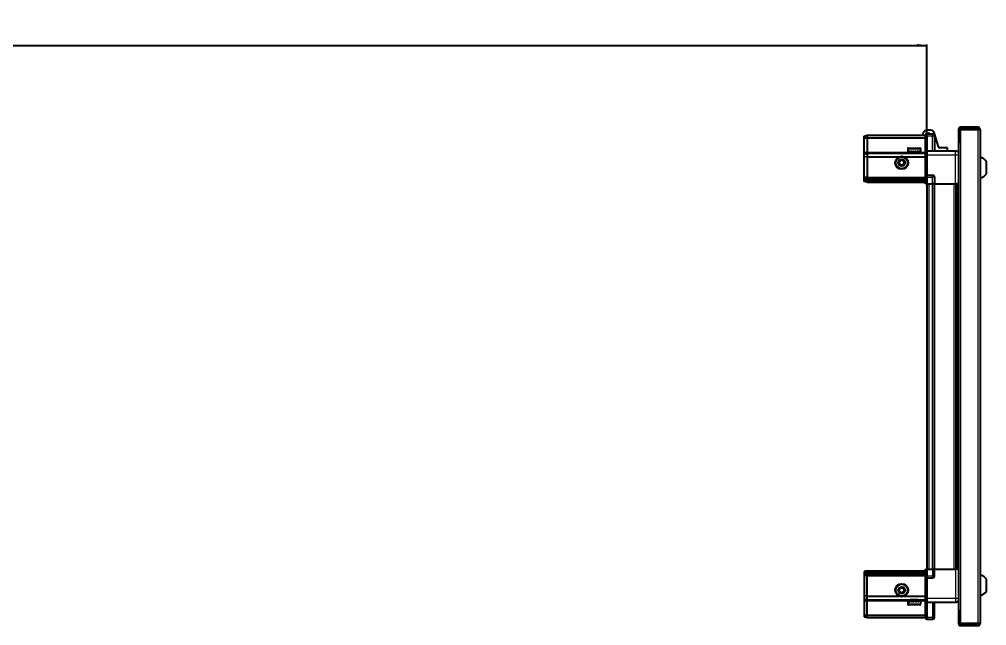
# Model space of a CAD drawing. Header units: millimetres. Extents: x 1132 to 7360, y -1242 to 1872.
# Drawn here: x 4383 to 5352, y 1198 to 1805 of the extents above; entities that cross this region are included whole.
import ezdxf

# ---------------------------------------------------------------- set-up
doc = ezdxf.new("R2010")
doc.units = ezdxf.units.MM
doc.layers.add('FORMAT', color=7, linetype='Continuous')
doc.styles.add('SLDTEXTSTYLE0', font='TXT', dxfattribs={"width": 0.75})
doc.dimstyles.new('SLDDIMSTYLE0', dxfattribs={"dimtxt": 20, "dimasz": 10, "dimexe": 0, "dimexo": 0.0625, "dimgap": 5, "dimtad": 2, "dimdec": 1, "dimrnd": 1e-09, "dimzin": 12, "dimdsep": 46, "dimtxsty": 'SLDTEXTSTYLE0', "dimsah": 1, "dimcen": 0.09, "dimadec": 0, "dimazin": 3, "dimtfac": 1, "dimtofl": 0, "dimtmove": 0, "dimatfit": 3, "dimfxl": 0, "dimfrac": 2, "dimtolj": 1, "dimtzin": 12, "dimarcsym": 0})

# ---------------------------------------------------------------- blocks, each defined once
blk = doc.blocks.new('_D_5')
at = {"layer": 'FORMAT'}
for p, q in [((3192.11, 1640.11), (3192.11, 1779.6)), ((3192.11, 1778.6), (5292.11, 1778.6)), ((5292.11, 1640.11), (5292.11, 1779.6))]:
    blk.add_line(p, q, dxfattribs=at)
for points in [[(3192.11, 1778.6), (3202.11, 1777.07), (3202.11, 1780.14)], [(5292.11, 1778.6), (5282.11, 1780.14), (5282.11, 1777.07)]]:
    blk.add_solid(points, dxfattribs=at)
at = {"layer": 'FORMAT', "insert": (4212.55, 1804.39), "char_height": 20, "attachment_point": 1, "style": 'SLDTEXTSTYLE0'}
blk.add_mtext('2100', dxfattribs=at)

msp = doc.modelspace()

# ---------------------------------------------------------------- linework, layer by layer
at = {"color": 7, "linetype": 'Continuous', "lineweight": 25}
for p, q in [((5343.36, 1696.6), (5326.06, 1696.6)), ((5343.36, 1695.1), (5343.36, 1696.6)), ((5229.46, 1687.8), (5232.46, 1688.6)), ((5229.46, 1685.95), (5229.46, 1687.8)), ((5232.46, 1688.6), (5232.46, 1686.1)), ((5232.46, 1688.6), (5290.76, 1688.6)), ((5288.09, 1690.34), (5287.59, 1688.6)), ((5291.62, 1690.1), (5290.76, 1689.6)), ((5290.76, 1689.6), (5290.76, 1688.1)), ((5290.76, 1673.3), (5290.76, 1688.1)), ((5291.96, 1690.1), (5291.62, 1690.1)), ((5291.96, 1688.1), (5291.96, 1690.1)), ((5291.96, 1690.1), (5297.96, 1690.1)), ((5291.96, 1688.1), (5291.96, 1673.3)), ((5295.64, 1693.6), (5292.42, 1693.6)), ((5299.96, 1688.1), (5299.96, 1673.1)), ((5303.74, 1677.19), (5299.97, 1690.34)), ((5323.96, 1694.5), (5323.96, 1682.1)), ((5325.46, 1694.5), (5325.46, 1682.1)), ((5325.96, 1681.6), (5325.96, 1694.5)), ((5325.96, 1694.5), (5343.36, 1694.5)), ((5343.36, 1695.1), (5326.06, 1695.1)), ((5343.36, 1694.5), (5345.46, 1694.5)), ((5345.46, 1694.5), (5345.46, 1199.7)), ((5229.46, 1685.95), (5232.46, 1686.1)), ((5229.46, 1671.6), (5229.46, 1685.95)), ((5232.46, 1686.1), (5232.46, 1671.6)), ((5232.46, 1686.1), (5290.76, 1686.1)), ((5323.86, 1681.6), (5323.86, 1212.6)), ((5323.86, 1681.6), (5325.96, 1681.6)), ((5323.96, 1682.1), (5325.46, 1682.1)), ((5229.46, 1669.8), (5229.46, 1671.6)), ((5229.46, 1669.8), (5232.46, 1670.6)), ((5229.46, 1666.77), (5229.46, 1669.8)), ((5232.46, 1667.1), (5229.46, 1666.77)), ((5232.46, 1671.6), (5232.46, 1670.6)), ((5232.46, 1670.6), (5232.46, 1667.1)), ((5232.46, 1670.6), (5290.76, 1670.6)), ((5232.46, 1667.1), (5232.46, 1646.6)), ((5232.46, 1667.1), (5264.46, 1667.1)), ((5269.46, 1667.1), (5290.76, 1667.1)), ((5272.96, 1675), (5272.96, 1672.1)), ((5272.96, 1672.1), (5272.99, 1672.1)), ((5273.11, 1672.6), (5272.99, 1672.6)), ((5272.99, 1672.6), (5272.99, 1672.1)), ((5272.99, 1672.1), (5273.11, 1672.1)), ((5273.11, 1672.6), (5273.11, 1672.1)), ((5273.11, 1672.1), (5273.52, 1672.1)), ((5273.86, 1672.6), (5273.52, 1672.6)), ((5273.52, 1672.6), (5273.52, 1672.1)), ((5273.52, 1672.1), (5273.86, 1672.1)), ((5273.76, 1675.8), (5285.16, 1675.8)), ((5273.86, 1672.6), (5273.86, 1672.1)), ((5273.86, 1672.1), (5274.64, 1672.1)), ((5275.16, 1672.6), (5274.64, 1672.6)), ((5274.64, 1672.6), (5274.64, 1672.1)), ((5274.64, 1672.1), (5275.16, 1672.1)), ((5275.06, 1672.1), (5275.06, 1672)), ((5275.06, 1672), (5283.86, 1672)), ((5275.16, 1672.6), (5275.16, 1672.1)), ((5275.16, 1672.1), (5276.22, 1672.1)), ((5275.46, 1671.6), (5276.15, 1671.12)), ((5275.46, 1671.6), (5283.46, 1671.6)), ((5276.15, 1671.12), (5275.46, 1670.64)), ((5275.46, 1670.64), (5275.46, 1670.6)), ((5275.46, 1670.64), (5283.46, 1670.64)), ((5276.15, 1671.12), (5282.77, 1671.12)), ((5276.88, 1672.6), (5276.22, 1672.6)), ((5276.22, 1672.6), (5276.22, 1672.1)), ((5276.22, 1672.1), (5276.88, 1672.1)), ((5276.88, 1672.6), (5276.88, 1672.1)), ((5276.88, 1672.1), (5278.12, 1672.1)), ((5278.85, 1672.6), (5278.12, 1672.6)), ((5278.12, 1672.6), (5278.12, 1672.1)), ((5278.12, 1672.1), (5278.55, 1672.1)), ((5278.55, 1672.6), (5278.55, 1672.1)), ((5278.85, 1672.6), (5278.85, 1672.1)), ((5278.85, 1672.1), (5280.15, 1672.1)), ((5280.88, 1672.6), (5280.15, 1672.6)), ((5280.15, 1672.6), (5280.15, 1672.1)), ((5280.42, 1672.6), (5280.42, 1672.1)), ((5280.42, 1672.1), (5280.88, 1672.1)), ((5280.88, 1672.6), (5280.88, 1672.1)), ((5280.88, 1672.1), (5282.11, 1672.1)), ((5282.77, 1672.6), (5282.11, 1672.6)), ((5282.11, 1672.6), (5282.11, 1672.1)), ((5282.11, 1672.1), (5282.77, 1672.1)), ((5282.77, 1672.6), (5282.77, 1672.1)), ((5282.77, 1672.1), (5283.82, 1672.1)), ((5282.77, 1671.12), (5283.46, 1671.6)), ((5283.46, 1670.64), (5282.77, 1671.12)), ((5283.46, 1670.6), (5283.46, 1670.64)), ((5284.34, 1672.6), (5283.82, 1672.6)), ((5283.82, 1672.6), (5283.82, 1672.1)), ((5283.82, 1672.1), (5284.34, 1672.1)), ((5283.86, 1672), (5283.86, 1672.1)), ((5284.34, 1672.6), (5284.34, 1672.1)), ((5284.34, 1672.1), (5285.09, 1672.1)), ((5285.42, 1672.6), (5285.09, 1672.6)), ((5285.09, 1672.6), (5285.09, 1672.1)), ((5285.09, 1672.1), (5285.42, 1672.1)), ((5285.42, 1672.6), (5285.42, 1672.1)), ((5285.42, 1672.1), (5285.82, 1672.1)), ((5285.93, 1672.6), (5285.82, 1672.6)), ((5285.82, 1672.6), (5285.82, 1672.1)), ((5285.82, 1672.1), (5285.93, 1672.1)), ((5285.93, 1672.6), (5285.93, 1672.1)), ((5285.93, 1672.1), (5285.96, 1672.1)), ((5285.96, 1672.1), (5285.96, 1675)), ((5290.76, 1673.1), (5290.76, 1673.3)), ((5291.96, 1673.1), (5290.76, 1673.1)), ((5290.76, 1669.1), (5290.76, 1673.1)), ((5290.76, 1648.8), (5290.76, 1669.1)), ((5291.96, 1673.3), (5291.96, 1673.1)), ((5291.96, 1673.1), (5291.96, 1669.1)), ((5291.96, 1673.1), (5320.96, 1673.1)), ((5291.96, 1669.1), (5291.96, 1648.8)), ((5312.91, 1676.1), (5305.18, 1676.1)), ((5312.91, 1673.1), (5312.91, 1676.1)), ((5229.46, 1646.6), (5229.46, 1666.77)), ((5352.06, 1650.1), (5352.06, 1662.1)), ((5290.76, 1648.6), (5290.76, 1648.8)), ((5291.96, 1648.6), (5290.76, 1648.6)), ((5290.76, 1648.6), (5290.76, 1647.93)), ((5290.76, 1640.1), (5290.76, 1647.93)), ((5291.96, 1648.8), (5291.96, 1648.6)), ((5291.96, 1646.6), (5291.96, 1648.6)), ((5291.96, 1648.6), (5297.96, 1648.6)), ((5291.96, 1646.6), (5291.96, 1648.6)), ((5229.46, 1644.8), (5229.46, 1646.6)), ((5232.46, 1645.6), (5229.46, 1644.8)), ((5229.46, 1644.06), (5229.46, 1644.8)), ((5232.46, 1644.6), (5229.46, 1644.06)), ((5229.46, 1643.56), (5229.46, 1644.06)), ((5232.46, 1643.1), (5229.46, 1643.56)), ((5229.46, 1642.41), (5229.46, 1643.56)), ((5232.46, 1641.6), (5229.46, 1642.41)), ((5232.46, 1646.6), (5232.46, 1645.6)), ((5232.46, 1645.6), (5232.46, 1644.6)), ((5232.46, 1645.6), (5290.76, 1645.6)), ((5232.46, 1644.6), (5290.76, 1644.6)), ((5232.46, 1644.6), (5232.46, 1643.1)), ((5232.46, 1643.1), (5232.46, 1641.6)), ((5232.46, 1643.1), (5290.76, 1643.1)), ((5232.46, 1641.6), (5290.76, 1641.6)), ((5291.62, 1640.1), (5290.76, 1640.1)), ((5291.62, 1646.6), (5291.62, 1640.1)), ((5291.96, 1640.1), (5291.62, 1640.1)), ((5291.96, 1646.6), (5291.96, 1640.1)), ((5291.96, 1640.1), (5297.96, 1640.1)), ((5292.11, 1640.1), (5292.11, 1254.1)), ((5299.96, 1640.1), (5297.96, 1640.1)), ((5299.31, 1640.1), (5299.31, 1254.1)), ((5299.96, 1646.6), (5299.96, 1640.1)), ((5299.96, 1640.1), (5320.96, 1640.1)), ((5321.98, 1254.1), (5321.98, 1640.1)), ((5322.02, 1254.1), (5322.02, 1640.1)), ((5323.81, 1640.1), (5323.81, 1254.1)), ((5232.46, 1252.6), (5229.46, 1251.8)), ((5229.46, 1251.8), (5229.46, 1250.65)), ((5232.46, 1251.1), (5229.46, 1250.65)), ((5229.46, 1250.65), (5229.46, 1250.15)), ((5232.46, 1251.1), (5232.46, 1252.6)), ((5232.46, 1252.6), (5290.76, 1252.6)), ((5232.46, 1251.1), (5290.76, 1251.1)), ((5232.46, 1249.6), (5232.46, 1251.1)), ((5290.76, 1246.28), (5290.76, 1254.1)), ((5290.76, 1254.1), (5291.62, 1254.1)), ((5291.62, 1254.1), (5291.62, 1254.1)), ((5291.62, 1254.1), (5291.62, 1247.6)), ((5291.96, 1254.1), (5291.62, 1254.1)), ((5291.96, 1254.1), (5291.96, 1247.6)), ((5291.96, 1254.1), (5291.96, 1254.1)), ((5291.96, 1254.1), (5291.96, 1247.6)), ((5291.96, 1254.1), (5297.96, 1254.1)), ((5299.96, 1254.1), (5297.96, 1254.1)), ((5299.96, 1247.6), (5299.96, 1254.1)), ((5299.96, 1254.1), (5320.96, 1254.1)), ((5232.46, 1249.6), (5229.46, 1250.15)), ((5229.46, 1250.15), (5229.46, 1249.41)), ((5232.46, 1248.6), (5229.46, 1249.41)), ((5229.46, 1249.41), (5229.46, 1247.6)), ((5229.46, 1247.6), (5229.46, 1227.44)), ((5232.46, 1249.6), (5290.76, 1249.6)), ((5232.46, 1248.6), (5232.46, 1249.6)), ((5232.46, 1248.6), (5290.76, 1248.6)), ((5232.46, 1247.6), (5232.46, 1248.6)), ((5232.46, 1227.1), (5232.46, 1247.6)), ((5290.76, 1246.28), (5290.76, 1245.6)), ((5291.96, 1245.6), (5290.76, 1245.6)), ((5290.76, 1245.4), (5290.76, 1245.6)), ((5290.76, 1225.1), (5290.76, 1245.4)), ((5291.96, 1245.6), (5291.96, 1247.6)), ((5291.96, 1245.6), (5291.96, 1245.4)), ((5291.96, 1245.6), (5297.96, 1245.6)), ((5291.96, 1245.4), (5291.96, 1225.1)), ((5352.06, 1232.1), (5352.06, 1244.1)), ((5232.46, 1227.1), (5229.46, 1227.44)), ((5229.46, 1227.44), (5229.46, 1224.41)), ((5229.46, 1224.41), (5232.46, 1223.6)), ((5229.46, 1224.41), (5229.46, 1222.6)), ((5229.46, 1222.6), (5229.46, 1208.26)), ((5232.46, 1227.1), (5264.46, 1227.1)), ((5232.46, 1223.6), (5232.46, 1227.1)), ((5232.46, 1223.6), (5290.76, 1223.6)), ((5232.46, 1222.6), (5232.46, 1223.6)), ((5232.46, 1208.1), (5232.46, 1222.6)), ((5269.46, 1227.1), (5290.76, 1227.1)), ((5272.96, 1222.1), (5272.96, 1219.2)), ((5272.98, 1222.1), (5272.96, 1222.1)), ((5272.98, 1221.6), (5272.98, 1222.1)), ((5273.07, 1222.1), (5272.98, 1222.1)), ((5272.98, 1221.6), (5273.07, 1221.6)), ((5273.07, 1221.6), (5273.07, 1222.1)), ((5273.45, 1222.1), (5273.07, 1222.1)), ((5273.45, 1221.6), (5273.45, 1222.1)), ((5273.76, 1222.1), (5273.45, 1222.1)), ((5273.45, 1221.6), (5273.76, 1221.6)), ((5273.76, 1221.6), (5273.76, 1222.1)), ((5274.5, 1222.1), (5273.76, 1222.1)), ((5274.5, 1221.6), (5274.5, 1222.1)), ((5275.01, 1222.1), (5274.5, 1222.1)), ((5274.5, 1221.6), (5275.01, 1221.6)), ((5275.01, 1221.6), (5275.01, 1222.1)), ((5276.05, 1222.1), (5275.01, 1222.1)), ((5275.06, 1222.2), (5275.06, 1222.1)), ((5283.86, 1222.2), (5275.06, 1222.2)), ((5275.46, 1223.6), (5275.46, 1223.57)), ((5275.46, 1223.57), (5276.15, 1223.09)), ((5283.46, 1223.57), (5275.46, 1223.57)), ((5276.15, 1223.09), (5275.46, 1222.6)), ((5283.46, 1222.6), (5275.46, 1222.6)), ((5276.05, 1221.6), (5276.05, 1222.1)), ((5276.7, 1222.1), (5276.05, 1222.1)), ((5276.05, 1221.6), (5276.7, 1221.6)), ((5282.77, 1223.09), (5276.15, 1223.09)), ((5276.7, 1221.6), (5276.7, 1222.1)), ((5277.92, 1222.1), (5276.7, 1222.1)), ((5277.92, 1221.6), (5277.92, 1222.1)), ((5278.42, 1222.1), (5277.92, 1222.1)), ((5277.92, 1221.6), (5278.65, 1221.6)), ((5278.42, 1221.6), (5278.42, 1222.1)), ((5278.65, 1221.6), (5278.65, 1222.1)), ((5279.95, 1222.1), (5278.65, 1222.1)), ((5279.95, 1221.6), (5279.95, 1222.1)), ((5279.95, 1221.6), (5280.68, 1221.6)), ((5280.29, 1221.6), (5280.29, 1222.1)), ((5280.68, 1222.1), (5280.29, 1222.1)), ((5280.68, 1221.6), (5280.68, 1222.1)), ((5281.93, 1222.1), (5280.68, 1222.1)), ((5281.93, 1221.6), (5281.93, 1222.1)), ((5282.59, 1222.1), (5281.93, 1222.1)), ((5281.93, 1221.6), (5282.59, 1221.6)), ((5282.59, 1221.6), (5282.59, 1222.1)), ((5283.67, 1222.1), (5282.59, 1222.1)), ((5282.77, 1223.09), (5283.46, 1223.57)), ((5283.46, 1222.6), (5282.77, 1223.09)), ((5283.46, 1223.57), (5283.46, 1223.6)), ((5283.67, 1221.6), (5283.67, 1222.1)), ((5284.2, 1222.1), (5283.67, 1222.1)), ((5283.67, 1221.6), (5284.2, 1221.6)), ((5283.86, 1222.1), (5283.86, 1222.2)), ((5284.2, 1221.6), (5284.2, 1222.1)), ((5284.99, 1222.1), (5284.2, 1222.1)), ((5284.99, 1221.6), (5284.99, 1222.1)), ((5285.34, 1222.1), (5284.99, 1222.1)), ((5284.99, 1221.6), (5285.34, 1221.6)), ((5285.34, 1221.6), (5285.34, 1222.1)), ((5285.77, 1222.1), (5285.34, 1222.1)), ((5285.77, 1221.6), (5285.77, 1222.1)), ((5285.91, 1222.1), (5285.77, 1222.1)), ((5285.77, 1221.6), (5285.91, 1221.6)), ((5285.91, 1221.6), (5285.91, 1222.1)), ((5285.96, 1222.1), (5285.91, 1222.1)), ((5285.96, 1219.2), (5285.96, 1222.1)), ((5290.76, 1221.1), (5290.76, 1225.1)), ((5291.96, 1221.1), (5290.76, 1221.1)), ((5290.76, 1220.9), (5290.76, 1221.1)), ((5291.96, 1225.1), (5291.96, 1221.1)), ((5291.96, 1221.1), (5291.96, 1220.9)), ((5291.96, 1221.1), (5320.96, 1221.1)), ((5299.96, 1206.1), (5299.96, 1221.1)), ((5285.16, 1218.4), (5273.76, 1218.4)), ((5290.76, 1206.1), (5290.76, 1220.9)), ((5291.96, 1220.9), (5291.96, 1206.1)), ((5291.96, 1220.9), (5291.96, 1206.1)), ((5325.96, 1212.6), (5323.86, 1212.6)), ((5323.96, 1212.1), (5325.46, 1212.1)), ((5323.96, 1212.1), (5323.96, 1199.7)), ((5325.46, 1212.1), (5325.46, 1199.7)), ((5325.96, 1199.7), (5325.96, 1212.6)), ((5229.46, 1208.26), (5232.46, 1208.1)), ((5229.46, 1208.26), (5229.46, 1206.41)), ((5229.46, 1206.41), (5232.46, 1205.6)), ((5232.46, 1208.1), (5290.76, 1208.1)), ((5232.46, 1205.6), (5232.46, 1208.1)), ((5232.46, 1205.6), (5290.76, 1205.6)), ((5290.76, 1206.1), (5290.76, 1204.6)), ((5290.76, 1204.6), (5291.62, 1204.1)), ((5291.96, 1204.1), (5291.62, 1204.1)), ((5291.96, 1204.1), (5291.96, 1206.1)), ((5291.96, 1204.1), (5297.96, 1204.1)), ((5343.36, 1199.7), (5325.96, 1199.7)), ((5326.06, 1199.1), (5343.36, 1199.1)), ((5326.06, 1197.6), (5343.36, 1197.6)), ((5345.46, 1199.7), (5343.36, 1199.7)), ((5343.36, 1199.1), (5343.36, 1197.6))]:
    msp.add_line(p, q, dxfattribs=at)
at = {"color": 8, "linetype": 'Continuous', "lineweight": 18}
for p, q in [((5326.06, 1695.1), (5326.06, 1696.6)), ((5291.96, 1688.1), (5290.76, 1688.1)), ((5291.96, 1688.1), (5297.96, 1688.1)), ((5297.96, 1688.1), (5297.96, 1690.1)), ((5297.96, 1673.1), (5297.96, 1688.1)), ((5297.96, 1688.1), (5299.96, 1688.1)), ((5325.46, 1694.5), (5323.96, 1694.5)), ((5343.36, 1694.5), (5343.36, 1199.7)), ((5325.96, 1681.6), (5325.96, 1212.6)), ((5229.46, 1671.6), (5232.46, 1671.6)), ((5232.46, 1671.6), (5275.46, 1671.6)), ((5272.96, 1675), (5285.96, 1675)), ((5283.46, 1671.6), (5290.76, 1671.6)), ((5290.76, 1673.3), (5291.96, 1673.3)), ((5291.96, 1669.1), (5290.76, 1669.1)), ((5291.96, 1669.1), (5320.96, 1669.1)), ((5320.96, 1640.1), (5320.96, 1669.1)), ((5290.76, 1648.8), (5291.96, 1648.8)), ((5297.96, 1646.6), (5297.96, 1648.6)), ((5232.46, 1646.6), (5229.46, 1646.6)), ((5232.46, 1646.6), (5290.76, 1646.6)), ((5291.96, 1646.6), (5291.62, 1646.6)), ((5291.96, 1646.6), (5297.96, 1646.6)), ((5294.11, 1640.1), (5294.11, 1254.1)), ((5297.31, 1640.1), (5297.31, 1254.1)), ((5297.96, 1640.1), (5297.96, 1646.6)), ((5299.96, 1646.6), (5297.96, 1646.6)), ((5299.96, 1640.1), (5299.96, 1254.1)), ((5319.36, 1254.1), (5319.36, 1640.1)), ((5320.77, 1640.1), (5320.77, 1254.1)), ((5323.22, 1254.1), (5323.22, 1640.1)), ((5291.96, 1254.1), (5291.62, 1254.1)), ((5297.96, 1254.1), (5297.96, 1247.6)), ((5320.96, 1254.1), (5320.96, 1225.1)), ((5232.46, 1247.6), (5229.46, 1247.6)), ((5232.46, 1247.6), (5290.76, 1247.6)), ((5291.96, 1245.4), (5290.76, 1245.4)), ((5291.96, 1247.6), (5291.62, 1247.6)), ((5291.96, 1247.6), (5297.96, 1247.6)), ((5299.96, 1247.6), (5297.96, 1247.6)), ((5297.96, 1247.6), (5297.96, 1245.6)), ((5229.46, 1222.6), (5232.46, 1222.6)), ((5232.46, 1222.6), (5275.46, 1222.6)), ((5283.46, 1222.6), (5290.76, 1222.6)), ((5291.96, 1225.1), (5290.76, 1225.1)), ((5291.96, 1225.1), (5320.96, 1225.1)), ((5297.96, 1221.1), (5297.96, 1206.1)), ((5285.96, 1219.2), (5272.96, 1219.2)), ((5291.96, 1220.9), (5290.76, 1220.9)), ((5291.96, 1206.1), (5290.76, 1206.1)), ((5291.96, 1206.1), (5297.96, 1206.1)), ((5297.96, 1206.1), (5299.96, 1206.1)), ((5297.96, 1206.1), (5297.96, 1204.1)), ((5325.46, 1199.7), (5323.96, 1199.7)), ((5326.06, 1199.1), (5326.06, 1197.6))]:
    msp.add_line(p, q, dxfattribs=at)
at = {"color": 7, "linetype": 'Continuous', "lineweight": 25}
for centre, radius in [((5266.96, 1661.1), 6.5), ((5266.96, 1661.1), 3.46), ((5266.96, 1233.1), 6.5), ((5266.96, 1233.1), 3.46)]:
    msp.add_circle(centre, radius, dxfattribs=at)
at = {"color": 8, "linetype": 'Continuous', "lineweight": 18}
for centre in [(5266.96, 1661.1), (5266.96, 1233.1)]:
    msp.add_circle(centre, 5.7, dxfattribs=at)
at = {"color": 7, "linetype": 'Continuous', "lineweight": 25}
for centre, radius, start, end in [((5326.06, 1694.5), 2.1, 90, 180), ((5343.36, 1694.5), 2.1, 0, 90), ((5292.42, 1689.1), 4.5, 90, 164), ((5294.01, 1688.7), 1.9, 47.4631, 132.5369), ((5295.64, 1689.1), 4.5, 16, 90), ((5297.96, 1688.1), 2, 360, 90), ((5326.06, 1694.5), 0.6, 90, 180), ((5343.36, 1694.5), 0.6, 0, 90), ((5305.18, 1677.6), 1.5, 196, 270), ((5273.76, 1675), 0.8, 90, 180), ((5275.06, 1671.6), 0.4, 0, 90), ((5283.86, 1671.6), 0.4, 90, 180), ((5285.16, 1675), 0.8, 0, 90), ((5266.96, 1661.1), 2.5, 120.74103, 180.74103), ((5266.96, 1661.1), 2.5, 180.74103, 240.74103), ((5266.96, 1661.1), 2.5, 60.74103, 120.74103), ((5266.96, 1661.1), 2.5, 240.74103, 300.74103), ((5266.96, 1661.1), 2.5, 0.74103, 60.74103), ((5266.96, 1661.1), 2.5, 300.74103, 0.74103), ((5342.43, 1655.08), 11.91, 36.1266, 75.29965), ((5297.96, 1646.6), 2, 0, 90), ((5342.43, 1657.13), 11.91, 284.70035, 323.8734), ((5297.96, 1247.6), 2, 270, 0), ((5342.43, 1237.08), 11.91, 36.1266, 75.29965), ((5266.96, 1233.1), 2.5, 155.91157, 215.91157), ((5266.96, 1233.1), 2.5, 95.91157, 155.91157), ((5266.96, 1233.1), 2.5, 215.91157, 275.91157), ((5266.96, 1233.1), 2.5, 35.91157, 95.91157), ((5266.96, 1233.1), 2.5, 275.91157, 335.91157), ((5266.96, 1233.1), 2.5, 335.91157, 35.91157), ((5342.43, 1239.13), 11.91, 284.70035, 323.8734), ((5275.06, 1222.6), 0.4, 270, 360), ((5283.86, 1222.6), 0.4, 180, 270), ((5273.76, 1219.2), 0.8, 180, 270), ((5285.16, 1219.2), 0.8, 270, 0), ((5297.96, 1206.1), 2, 270, 0), ((5326.06, 1199.7), 2.1, 180, 270), ((5326.06, 1199.7), 0.6, 180, 270), ((5343.36, 1199.7), 2.1, 270, 0), ((5343.36, 1199.7), 0.6, 270, 0)]:
    msp.add_arc(centre, radius, start, end, dxfattribs=at)
for centre, start_param, end_param in [((5288.16, 1646.6), 0, 0.722734), ((5288.16, 1247.6), 5.560451, 6.283185)]:
    msp.add_ellipse(centre, major_axis=(3.46, 0), ratio=0.57735, start_param=start_param, end_param=end_param, dxfattribs=at)
for points, knots in [([(5320.96, 1673.1), (5321.4, 1673.06), (5322.08, 1672.99), (5322.89, 1672.55), (5323.44, 1672.11), (5323.72, 1671.74), (5323.86, 1671.56)], [0, 0, 0, 0, 0.384298, 0.591173, 0.802437, 1, 1, 1, 1]), ([(5264.44, 1662.52), (5264.88, 1662.78), (5265.71, 1663.27), (5266.54, 1663.76), (5266.92, 1663.99)], [0, 0, 0, 0, 0.5346859, 1, 1, 1, 1]), ([(5264.48, 1659.63), (5264.47, 1659.75), (5264.47, 1660.35), (5264.45, 1661.35), (5264.44, 1662.17), (5264.44, 1662.52)], [0, 0, 0, 0, 0.133125, 0.637099, 1, 1, 1, 1]), ([(5266.99, 1658.22), (5266.54, 1658.47), (5265.7, 1658.94), (5264.87, 1659.41), (5264.48, 1659.63)], [0, 0, 0, 0, 0.5346859, 1, 1, 1, 1]), ([(5266.92, 1663.99), (5267.37, 1663.74), (5268.21, 1663.27), (5269.05, 1662.8), (5269.44, 1662.58)], [0, 0, 0, 0, 0.534686, 1, 1, 1, 1]), ([(5269.48, 1659.69), (5269.03, 1659.43), (5268.2, 1658.94), (5267.38, 1658.45), (5266.99, 1658.22)], [0, 0, 0, 0, 0.534686, 1, 1, 1, 1]), ([(5269.44, 1662.58), (5269.44, 1662.24), (5269.45, 1661.41), (5269.47, 1660.42), (5269.47, 1659.82), (5269.48, 1659.69)], [0, 0, 0, 0, 0.3629006, 0.8668753, 1, 1, 1, 1]), ([(5323.81, 1640.1), (5323.77, 1640.1), (5323.55, 1640.1), (5322.83, 1640.1), (5321.87, 1640.1), (5321.22, 1640.1), (5320.96, 1640.1)], [0, 0, 0, 0, 0.071707, 0.420979, 0.770251, 1, 1, 1, 1]), ([(5323.81, 1254.1), (5323.77, 1254.1), (5323.55, 1254.1), (5322.83, 1254.1), (5321.87, 1254.1), (5321.22, 1254.1), (5320.96, 1254.1)], [0, 0, 0, 0, 0.0717073, 0.4209791, 0.7702508, 1, 1, 1, 1]), ([(5264.09, 1232.81), (5264.3, 1233.28), (5264.69, 1234.16), (5265.08, 1235.03), (5265.26, 1235.44)], [0, 0, 0, 0, 0.534686, 1, 1, 1, 1]), ([(5265.78, 1230.47), (5265.48, 1230.89), (5264.91, 1231.67), (5264.35, 1232.45), (5264.09, 1232.81)], [0, 0, 0, 0, 0.534686, 1, 1, 1, 1]), ([(5265.26, 1235.44), (5265.61, 1235.48), (5266.43, 1235.56), (5267.42, 1235.67), (5268.01, 1235.73), (5268.14, 1235.74)], [0, 0, 0, 0, 0.362901, 0.866875, 1, 1, 1, 1]), ([(5268.14, 1235.74), (5268.44, 1235.32), (5269, 1234.54), (5269.57, 1233.76), (5269.83, 1233.4)], [0, 0, 0, 0, 0.534686, 1, 1, 1, 1]), ([(5269.83, 1233.4), (5269.62, 1232.93), (5269.22, 1232.05), (5268.83, 1231.17), (5268.65, 1230.77)], [0, 0, 0, 0, 0.534686, 1, 1, 1, 1]), ([(5268.65, 1230.77), (5268.53, 1230.75), (5267.93, 1230.69), (5266.94, 1230.59), (5266.12, 1230.5), (5265.78, 1230.47)], [0, 0, 0, 0, 0.133125, 0.637099, 1, 1, 1, 1]), ([(5320.96, 1221.1), (5321.4, 1221.15), (5322.08, 1221.22), (5322.89, 1221.66), (5323.44, 1222.1), (5323.72, 1222.47), (5323.86, 1222.65)], [0, 0, 0, 0, 0.3842982, 0.5911726, 0.8024372, 1, 1, 1, 1])]:
    msp.add_open_spline(points, degree=3, knots=knots, dxfattribs=at)
at = {"color": 8, "linetype": 'Continuous', "lineweight": 18}
for points in [[(5320.96, 1669.1), (5320.96, 1669.63), (5320.96, 1670.68), (5320.96, 1672), (5320.96, 1672.92), (5320.96, 1673.04), (5320.96, 1673.1)], [(5320.96, 1225.1), (5320.96, 1224.58), (5320.96, 1223.53), (5320.96, 1222.21), (5320.96, 1221.28), (5320.96, 1221.16), (5320.96, 1221.1)]]:
    msp.add_open_spline(points, degree=3, dxfattribs=at)
for points in [[(5320.96, 1669.1), (5321.4, 1669.1), (5322.08, 1669.1), (5322.89, 1669.1), (5323.44, 1669.1), (5323.72, 1669.1), (5323.86, 1669.1)], [(5320.96, 1225.1), (5321.4, 1225.1), (5322.08, 1225.1), (5322.89, 1225.1), (5323.44, 1225.1), (5323.72, 1225.1), (5323.86, 1225.1)]]:
    msp.add_open_spline(points, degree=3, knots=[0, 0, 0, 0, 0.384298, 0.591173, 0.802437, 1, 1, 1, 1], dxfattribs=at)

# ---------------------------------------------------------------- dimensions: what is measured, and where the dimension line sits
at = {"layer": 'FORMAT'}
dim = msp.add_linear_dim(base=(5292.11, 1778.6), p1=(3192.11, 1640.1), p2=(5292.11, 1640.1), angle=0, dimstyle='SLDDIMSTYLE0', dxfattribs=at)
dim.commit()
dim.dimension.update_dxf_attribs({"geometry": '_D_5', "text_midpoint": (4242.11, 1778.6), "dimtype": 160})

doc.saveas('drawing.dxf')
